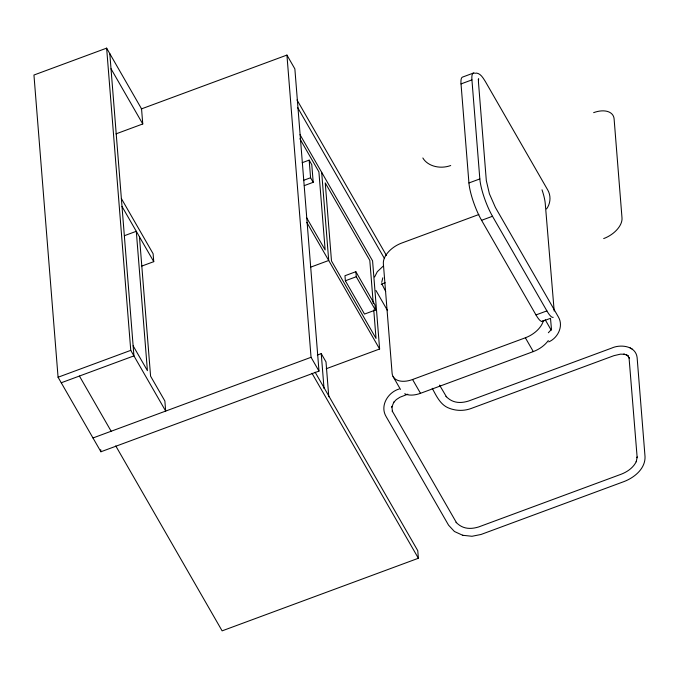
<?xml version="1.0" encoding="UTF-8"?>
<svg xmlns="http://www.w3.org/2000/svg" width="679" height="679" viewBox="0 0 679 679"><rect width="100%" height="100%" fill="white"/><g stroke="black" fill="none" stroke-linecap="round" stroke-linejoin="round"><path stroke-width="1.02" d="M381.725 282.32L382.837 277.787M374.596 276.99L377.278 271.744L383.465 265.871M478.186 79.918L478.644 78.747L478.415 81.607L486.317 180.614L489.398 193.778L495.407 207.451L558.359 316.923C563.808 326.056 557.943 337.913 548.751 341.893M546.553 208.945C550.567 203.581 551.161 195.968 547.817 190.145L485.332 81.48C483.1 78.034 480.588 73.23 475.928 73.018M550.915 329.986L548.36 332.744M399.142 389.008C388.065 392.224 379.671 405.719 386.062 416.473L448.581 525.198L454.421 531.496L462.772 535.307M115.999 133.873L142.76 123.968L141.555 108.861L106.637 48.141L33.95 75.029L58.071 377.244L100.916 451.764L318.986 371.099L294.864 68.876L286.928 55.075L141.224 108.98M473.39 73.077L462.484 77.109A28.094 6.136 69.7 0 0 461.024 83.916L468.934 182.965A28.094 6.136 69.7 0 0 481.581 220.31L535.986 314.929A21.185 4.626 69.7 0 0 542.801 320.946M461.024 83.916L471.93 79.884A28.094 6.136 69.7 0 1 475.198 73.391M302.223 162.688L309.166 160.117L311.788 164.683L313.197 182.312L304.277 185.613M124.393 235.706L136.292 231.301L147.411 370.641L133.126 345.806M303.632 180.317L310.575 177.745L309.166 160.117M141.852 266.066L153.751 261.661L153.114 253.742L121.371 198.548M468.934 182.965L479.832 178.933L471.93 79.884M310.906 267.068L328.712 260.481L321.676 172.339M478.865 214.513L401.679 243.065A21.185 12.663 -29.9 0 0 383.363 263.681L392.106 373.246A21.185 12.663 -29.9 0 0 412.569 379.51L525.368 337.786A21.185 12.663 -29.9 0 0 543.327 320.819M481.581 220.31L492.487 216.278L546.892 310.897A21.185 4.626 69.7 0 0 553.207 317.314M58.071 377.244L130.758 350.356L106.637 48.141M355.864 271.702L344.966 275.733L345.365 280.775L364.521 314.08L375.419 310.048L375.02 305.015L355.864 271.702L356.271 276.735L375.419 310.048M61.246 382.769L133.933 355.881L109.811 53.658M345.365 280.775L356.271 276.735M381.199 284.204L385.163 282.736M92.981 437.972L311.05 357.298L286.928 55.075M317.339 355.066L321.243 353.623L326.005 361.899L328.789 396.774M326.192 368.756L379.612 348.998L372.576 260.846L299.999 134.637M535.986 314.929L546.892 310.897M542.3 321.345L550.236 318.417M407.799 394.202L399.914 397.249L396.298 399.6L393.548 402.571L393.854 402.095L391.8 407.145L391.885 406.5L392.445 411.652L392.267 411.033L456.492 522.728L456.101 522.287C462.263 528.933 470.148 529.586 478.67 526.946L621.438 474.129C627.294 471.803 633.507 467.704 636.478 461.151L636.265 461.771L637.157 456.933L637.174 457.722L629.017 357.375L629.306 358.139L627.523 355.473L628.211 355.898L626.276 354.701L626.938 355.109L623.772 354.141L624.425 354.26L620.504 354.149L613.918 355.669L470.98 408.546C464.105 411.033 456.364 410.982 449.532 408.359C440.51 405.287 436.436 395.984 432.226 388.303M404.701 393.744A21.185 12.663 -29.9 0 0 420.505 393.311L533.304 351.586A21.185 12.663 -29.9 0 0 548.309 340.578M315.124 372.202L417.772 550.703L418.374 558.257L222.118 630.859L115.753 445.891M462.501 535.247L471.973 536.283L481.029 534.475L624.128 481.53C634.381 477.558 645.389 468.705 645.033 456.712L637.114 357.502C635.697 345.73 620.453 344.007 611.558 348.14L468.62 401.017C460.099 403.666 452.214 403.003 446.052 396.366L446.442 396.799L439.534 385.095M630.137 347.835L630.799 348.242M631.911 348.93L632.607 349.354M545.169 319.673L551.119 330.028M525.368 337.786L533.304 351.586M297.003 99.923L386.512 255.584M297.631 107.528L384.484 258.563M299.872 138.754L318.901 171.855L325.139 249.931L306.628 217.747M385.672 291.41L381.921 284.043M376.013 290.544L387.565 310.651M310.575 177.745L313.197 182.312M412.569 379.51L420.505 393.311M306.781 222.356L379.612 348.998M393.048 376.48L400.483 389.423M311.05 357.298L318.986 371.099M312.009 373.289L418.374 558.257M111.017 68.766L142.76 123.968M122.008 206.458L153.751 261.661M130.758 350.356L165.676 411.075L164.87 401L150.585 376.166L139.467 236.827M79.418 376.047L111.152 431.241M550.499 318.29L551.526 329.841M554.191 311.05L545.254 203.556A21.185 4.626 69.7 0 0 542.003 189.764M373.255 303.623L369.8 260.363L325.249 182.897L331.488 260.965L376.03 338.439L373.756 309.955M321.243 353.623L324.027 388.49M100.747 449.651L100.916 451.764M603.69 238.575A21.185 12.663 -29.9 0 0 622.006 217.959L614.105 118.91A21.185 12.663 -29.9 0 0 593.641 112.646M450.703 165.523A21.185 16.347 -4.6 0 1 422.847 157.978M492.487 216.278A28.094 6.136 69.7 0 1 479.832 178.933"/></g></svg>
